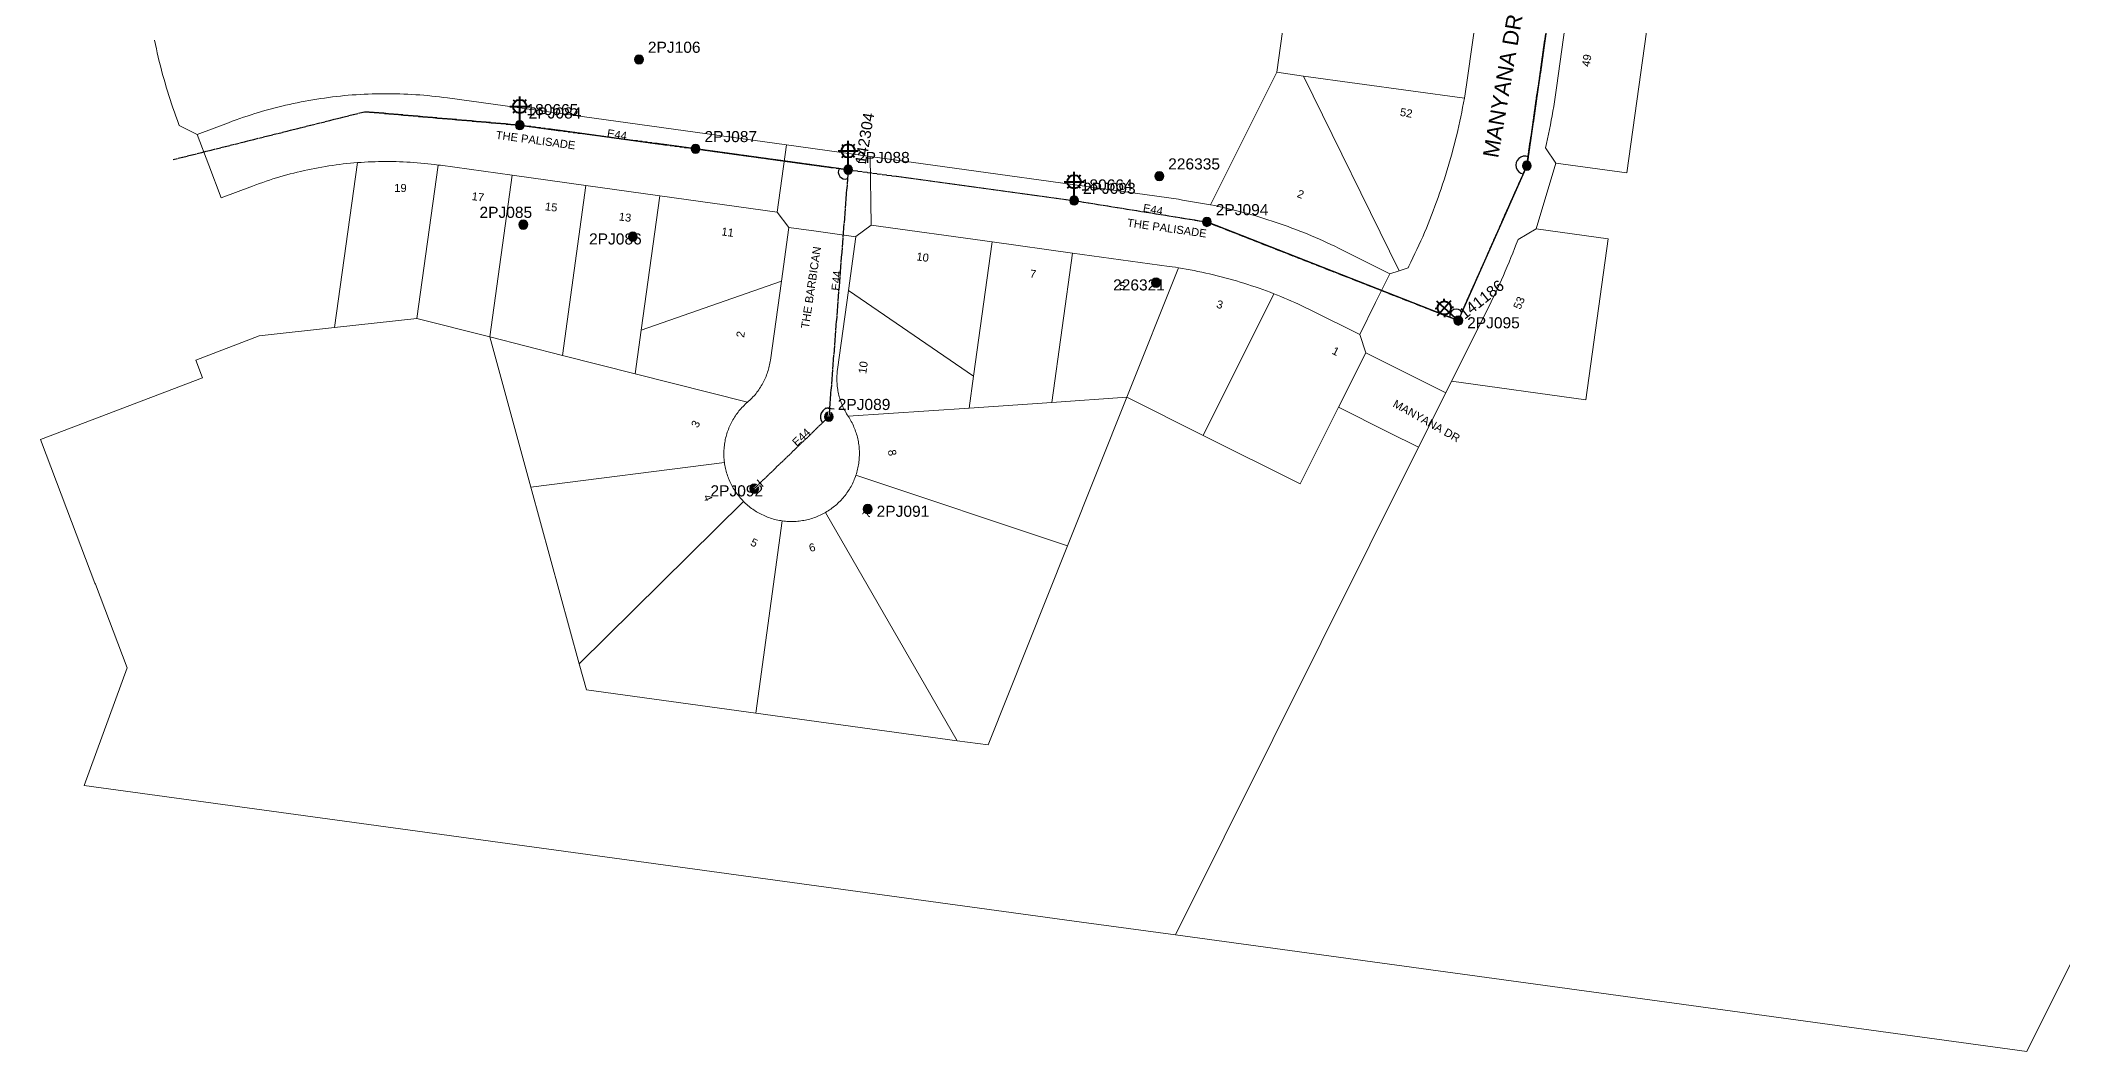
# Model space of a CAD drawing. Header units: metres. Extents: x 273078 to 274216, y 6095183 to 6095936.
# Drawn here: x 273461.9 to 273916.7, y 6095183 to 6095410.3 of the extents above; entities that cross this region are included whole.
import ezdxf
from ezdxf.enums import TextEntityAlignment as Align

# ---------------------------------------------------------------- set-up
doc = ezdxf.new("R2010")
doc.units = ezdxf.units.M
doc.linetypes.add('Cable Exist OH', pattern=[1, 1, 0])
doc.layers.get('0').update_dxf_attribs({"color": 6})
doc.layers.add('Cadastre Land Parcels_SP_EXT', color=9, linetype='Continuous', lineweight=5)
doc.layers.add('Cadastre Roads_SP_EXT', color=9, linetype='Continuous', lineweight=5)
for name, color, linetype in [('Equip_SP_SL_EXT', 7, 'Continuous'), ('Mains_LV_EXT', 7, 'Continuous'), ('Mains_SL_EXT', 7, 'Continuous'), ('Notes', 7, 'Continuous'), ('OH_Details_SP_MISC', 7, 'Continuous'), ('SupportsOH_SP_TR_HV_LV_SL_EXT', 7, 'Continuous')]:
    doc.layers.add(name, color=color, linetype=linetype)
doc.styles.add('iecARIAL', font='arial.ttf', dxfattribs={"height": 2})
doc.styles.add('POLE_LABEL', font='arial.ttf')
doc.styles.get("Standard").update_dxf_attribs({"font": 'arial.ttf'})

# ---------------------------------------------------------------- blocks, each defined once
blk = doc.blocks.new('SL_LANTERN_EXT')
at = {"lineweight": 40}
for p, q in [((-1.46, 5.68), (-1.06, 5.28)), ((0, 1.97), (0, 6.47)), ((1.46, 5.68), (1.06, 5.28)), ((-2.25, 4.22), (2.25, 4.22)), ((-1.46, 2.76), (-1.06, 3.16)), ((0, 0), (0, 2.72)), ((1.46, 2.76), (1.06, 3.16))]:
    blk.add_line(p, q, dxfattribs=at)
blk.add_circle((0, 4.22), 1.5, dxfattribs=at)
at = {"style": 'iecARIAL', "flags": 8}
blk.add_attdef('ASSET_NUM', (1.5, 1.5), '', height=2.5, dxfattribs=at)
for tag, p, height, flags in [('OPERATING_VOLTAGE', (0.98, -1.65), 0.2, 9), ('ORIENTATION', (0.98, -1.85), 0.2, 9), ('OWNED_BY', (0.98, -2.05), 0.2, 9), ('STATE', (0.98, -2.25), 0.2, 9), ('CONSTRUCTED_VOLTAGE', (0.98, -0.65), 0.2, 9), ('CONTROL_TYPE', (0.98, -0.85), 0.2, 9), ('LANTERN_PURPOSE', (0.98, -1.05), 0.2, 9), ('LANTERN_TYPE', (0.98, -1.25), 0.2, 9), ('NO_PHASES', (0.98, -1.45), 0.2, 9), ('USAGE', (0.98, -2.45), 0.2, 9), ('CEXIST', (0.98, -2.65), 0.2, 9), ('CNEW', (0.98, -2.85), 0.2, 9), ('CNUMBER', (0.98, -3.05), 0.2, 9), ('CREMOVE', (0.98, -3.25), 0.2, 9), ('CREPLACE', (0.98, -3.45), 0.2, 9), ('LKINGHEIGHT', (0.98, -3.65), 0.2, 9), ('LBRACKET', (0.98, -3.85), 0.2, 9), ('LBRACKETVOCAB', (0.98, -4.05), 0.2, 9), ('LCATEGORY', (0.98, -4.25), 0.2, 9), ('LCHARGE1', (0.98, -4.45), 0.2, 9), ('LCHARGE1PERCENT', (0.98, -4.65), 0.2, 9), ('LNUMBER', (2.18, -3.25), 2.5, 8), ('STREETNAME', (0.98, -9.25), 0.2, 9), ('LCHARGE2', (0.98, -4.85), 0.2, 9), ('LCHARGE2PERCENT', (0.98, -5.05), 0.2, 9), ('LCHARGE3', (0.98, -5.25), 0.2, 9), ('LCHARGE3PERCENT', (0.98, -5.45), 0.2, 9), ('LEXIST', (0.98, -5.65), 0.2, 9), ('LLAMP', (0.98, -5.85), 0.2, 9), ('LLAMPVOCAB', (0.98, -6.05), 0.2, 9), ('LMAST', (0.98, -6.25), 0.2, 9), ('LMASTVOCAB', (0.98, -6.45), 0.2, 9), ('LNEW', (0.98, -6.65), 0.2, 9), ('LANTNUMBER', (0.98, -6.85), 0.2, 9), ('LOUTREACH', (0.98, -7.25), 0.2, 9), ('LOUTREACHVOCAB', (0.98, -7.45), 0.2, 9), ('LRATECODE', (0.98, -7.65), 0.2, 9), ('LREMOVE', (0.98, -7.85), 0.2, 9), ('LREPLACE', (0.98, -8.05), 0.2, 9), ('LTYPE', (0.98, -8.25), 0.2, 9), ('LTYPEVOCAB', (0.98, -8.45), 0.2, 9), ('LEGEND', (0.98, -8.65), 0.2, 9), ('LOCATION', (0.98, -8.85), 0.2, 9), ('NOTES', (0.98, -9.05), 0.2, 9), ('SUBURB', (0.98, -9.45), 0.2, 1)]:
    blk.add_attdef(tag, p, '', height=height, dxfattribs=dict(flags=flags))
blk = doc.blocks.new('POLE_EXT')
blk.add_hatch(color=256).paths.add_polyline_path([(-1, 0, 1), (1, 0, 1)])
blk.add_lwpolyline([(-1, 0, 1), (1, 0, 1)], format="xyb", close=True)
for tag, height, flags, p in [('pNumber', 2.5, 8, (-17.84, 2.07)), ('OWNED_BY', 0.2, 9, (1.35, -0.4)), ('SPECIAL_USE', 0.2, 9, (1.35, -0.8)), ('STATE', 0.2, 9, (1.35, -1)), ('cLV', 0.2, 9, (1.35, -1.4)), ('hDepth', 0.2, 9, (1.35, -1.6)), ('hDia', 0.2, 9, (1.35, -1.8)), ('cHV', 0.2, 9, (1.35, -2)), ('cLinedev', 0.2, 9, (1.35, -3.4)), ('pExisting', 0.2, 9, (1.35, -3.8)), ('pFooting', 0.2, 9, (1.35, -4.4)), ('pNew', 0.2, 9, (1.35, -4.6)), ('PARENT', 0.2, 9, (1.35, -0.6)), ('USAGE', 0.2, 9, (1.35, -1.2)), ('LBRACKET', 0.2, 9, (1.35, -2.2)), ('LExisting', 0.2, 9, (1.35, -2.4)), ('LANTNUMBER', 0.2, 9, (1.35, -2.6)), ('LOther', 0.2, 9, (1.35, -2.8)), ('LRemove', 0.2, 9, (1.35, -3)), ('LEGEND', 0.2, 9, (1.35, -3.2)), ('LOCATION', 0.2, 9, (1.35, -3.6)), ('PFNUMBER', 0.2, 9, (1.35, -4)), ('NEWPFNUMBER', 0.2, 9, (1.35, -4.2)), ('pRelocate', 0.2, 9, (1.35, -5)), ('pRemove', 0.2, 9, (1.35, -5.2)), ('pReplace', 0.2, 9, (1.35, -5.4)), ('pStay', 0.2, 9, (1.35, -5.6)), ('pType', 0.2, 9, (1.35, -5.8)), ('cspan', 0.2, 9, (1.35, -6)), ('STREETNAME', 0.2, 9, (1.35, -6.2)), ('SUBURB', 0.2, 9, (1.35, -6.4)), ('OPERATED_BY', 0.2, 9, (1.36, -7.01)), ('NOTES', 0.2, 9, (1.35, -6.6)), ('MAINTAINED_BY', 0.2, 9, (1.36, -6.81))]:
    blk.add_attdef(tag, text='', height=height, dxfattribs=dict(flags=flags)).set_placement(p, align=Align.MIDDLE_LEFT)
at = {"style": 'POLE_LABEL'}
for tag, height, flags, p in [('STRUCTURE_PLANT_NUMBER', 0.2, 9, (1.35, 0.03)), ('ASSET_NUM', 2.5, 8, (2, 2)), ('STREET_CODE', 0.2, 9, (1.35, -0.2))]:
    blk.add_attdef(tag, text='', height=height, dxfattribs=dict(at, flags=flags)).set_placement(p, align=Align.MIDDLE_LEFT)
at = {"flags": 1}
blk.add_attdef('Z', (1.35, -7.33), '', height=0.2, dxfattribs=at)
blk = doc.blocks.new('End Shackle_EXT')
blk.add_wipeout([(0, 0.25), (1.81, 0.25), (1.82, -0.25), (0, -0.25)])
blk.add_line((1.81, -1), (1.81, 1))
at = {"flags": 1}
blk.add_attdef('Z', (0, 0), '', height=0.2, dxfattribs=at)
at = {"flags": 9}
for tag, p in [('CONNECTOR_TYPE', (0, 0)), ('CONSTRUCTED_VOLTAGE', (0, -0.2)), ('OPERATING_VOLTAGE', (0, -0.6)), ('ORIENTATION', (0, -0.8)), ('OWNED_BY', (0, -1)), ('STATE', (0, -1.2)), ('NO_PHASES', (0, -0.4)), ('USAGE', (0, -1.4)), ('NOTES', (0, -1.6))]:
    blk.add_attdef(tag, text='', height=0.2, dxfattribs=at).set_placement(p, align=Align.MIDDLE_LEFT)

msp = doc.modelspace()

# ---------------------------------------------------------------- linework, layer by layer
at = {"layer": 'Cadastre Land Parcels_SP_EXT', "linetype": 'Continuous'}
for points in [[(273933.3, 6095456.37), (273900.29, 6095460.82), (273877.61, 6095456.03), (273846.03, 6095460.33), (273844.74, 6095453.29), (273841.69, 6095453.66), (273830.6, 6095455.19), (273826.4, 6095424.99), (273824.9, 6095425.2), (273818.71, 6095380.5), (273802.72, 6095382.71), (273798.28, 6095367.94), (273814.48, 6095365.7), (273809.46, 6095329.47), (273779.29, 6095333.71), (273777.99, 6095331.1), (273771.87, 6095318.83), (273717.17, 6095209.2), (273908.69, 6095182.99), (273922.1, 6095209.89)], [(273487.54, 6095410.36), (273487.74, 6095409.39), (273487.95, 6095408.42), (273488.16, 6095407.46), (273488.39, 6095406.49), (273488.62, 6095405.53), (273488.86, 6095404.57), (273489.11, 6095403.62), (273489.36, 6095402.66), (273489.63, 6095401.71), (273489.9, 6095400.76), (273490.18, 6095399.81), (273490.46, 6095398.86), (273490.76, 6095397.92), (273491.06, 6095396.98), (273491.37, 6095396.04), (273491.68, 6095395.1), (273492.01, 6095394.17), (273492.34, 6095393.24), (273492.68, 6095392.31), (273493.03, 6095391.38), (273493.12, 6095391.13), (273497.15, 6095389.12), (273504.19, 6095391.79), (273505.03, 6095392.11), (273505.87, 6095392.41), (273506.71, 6095392.71), (273507.56, 6095393.01), (273508.4, 6095393.29), (273509.25, 6095393.56), (273510.11, 6095393.83), (273510.96, 6095394.09), (273511.82, 6095394.35), (273512.68, 6095394.59), (273513.54, 6095394.83), (273514.41, 6095395.06), (273515.27, 6095395.28), (273516.14, 6095395.5), (273517.01, 6095395.7), (273517.88, 6095395.9), (273518.76, 6095396.1), (273519.63, 6095396.28), (273520.51, 6095396.45), (273521.39, 6095396.62), (273522.27, 6095396.78), (273523.15, 6095396.93), (273524.03, 6095397.08), (273524.92, 6095397.21), (273525.8, 6095397.34), (273526.69, 6095397.46), (273527.58, 6095397.58), (273528.46, 6095397.68), (273529.35, 6095397.78), (273530.24, 6095397.87), (273531.13, 6095397.95), (273532.03, 6095398.02), (273532.92, 6095398.08), (273533.81, 6095398.14), (273534.7, 6095398.19), (273535.6, 6095398.23), (273536.49, 6095398.26), (273537.39, 6095398.29), (273538.28, 6095398.3), (273539.17, 6095398.31), (273540.07, 6095398.31), (273540.96, 6095398.31), (273541.86, 6095398.29), (273542.75, 6095398.27), (273543.64, 6095398.24), (273544.54, 6095398.2), (273545.43, 6095398.15), (273546.32, 6095398.09), (273547.22, 6095398.03), (273548.11, 6095397.96), (273549, 6095397.88), (273549.89, 6095397.79), (273550.78, 6095397.7), (273551.67, 6095397.6), (273552.55, 6095397.48), (273553.44, 6095397.37), (273629.71, 6095386.79), (273648.53, 6095384.19), (273717.87, 6095374.58), (273718.77, 6095374.4), (273719.67, 6095374.23), (273720.57, 6095374.06), (273721.47, 6095373.91), (273722.37, 6095373.76), (273723.28, 6095373.61), (273724.19, 6095373.48), (273725.09, 6095373.35), (273739.95, 6095403.12), (273742.05, 6095418.21)]]:
    msp.add_lwpolyline(points, dxfattribs=at)
for points in [[(273782.32, 6095398.29), (273782.49, 6095399.31), (273782.65, 6095400.34), (273782.81, 6095401.36), (273782.95, 6095402.39), (273786.43, 6095427.46), (273762.05, 6095430.83), (273756.23, 6095431.64), (273744.14, 6095433.32), (273742.05, 6095418.21), (273739.95, 6095403.12), (273746, 6095402.28), (273782.15, 6095397.27), (273782.32, 6095398.29)], [(273824.9, 6095425.2), (273806.78, 6095427.72), (273802.89, 6095399.63), (273802.74, 6095398.59), (273802.58, 6095397.54), (273802.42, 6095396.5), (273802.25, 6095395.45), (273802.07, 6095394.41), (273801.89, 6095393.37), (273801.7, 6095392.33), (273801.5, 6095391.29), (273801.3, 6095390.25), (273801.09, 6095389.21), (273800.87, 6095388.18), (273800.64, 6095387.15), (273800.41, 6095386.11), (273802.72, 6095382.71), (273818.71, 6095380.5), (273824.9, 6095425.2)], [(273767.47, 6095358.5), (273746, 6095402.28), (273739.95, 6095403.12), (273725.09, 6095373.35), (273726.03, 6095373.16), (273726.96, 6095372.96), (273727.89, 6095372.75), (273728.81, 6095372.53), (273729.74, 6095372.31), (273730.66, 6095372.08), (273731.59, 6095371.85), (273732.51, 6095371.6), (273733.42, 6095371.35), (273734.34, 6095371.09), (273735.25, 6095370.83), (273736.17, 6095370.55), (273737.08, 6095370.27), (273737.98, 6095369.98), (273738.89, 6095369.69), (273739.79, 6095369.39), (273740.69, 6095369.08), (273741.59, 6095368.76), (273742.49, 6095368.44), (273743.38, 6095368.1), (273744.27, 6095367.77), (273745.16, 6095367.42), (273746.04, 6095367.07), (273746.92, 6095366.71), (273747.8, 6095366.34), (273748.68, 6095365.97), (273749.55, 6095365.59), (273750.42, 6095365.2), (273751.29, 6095364.81), (273752.15, 6095364.41), (273753.01, 6095364), (273753.87, 6095363.58), (273754.72, 6095363.16), (273765.42, 6095357.82), (273767.47, 6095358.5)], [(273769.51, 6095359.19), (273769.68, 6095359.51), (273770.14, 6095360.45), (273770.6, 6095361.4), (273771.05, 6095362.35), (273771.5, 6095363.3), (273771.93, 6095364.25), (273772.36, 6095365.21), (273772.78, 6095366.17), (273773.2, 6095367.14), (273773.61, 6095368.11), (273774.01, 6095369.08), (273774.4, 6095370.05), (273774.78, 6095371.03), (273775.16, 6095372.01), (273775.53, 6095372.99), (273775.89, 6095373.97), (273776.25, 6095374.96), (273776.6, 6095375.95), (273776.94, 6095376.95), (273777.27, 6095377.94), (273777.6, 6095378.94), (273777.92, 6095379.94), (273778.23, 6095380.94), (273778.53, 6095381.95), (273778.82, 6095382.96), (273779.11, 6095383.97), (273779.39, 6095384.98), (273779.66, 6095385.99), (273779.93, 6095387.01), (273780.18, 6095388.03), (273780.43, 6095389.05), (273780.67, 6095390.07), (273780.91, 6095391.09), (273781.13, 6095392.12), (273781.35, 6095393.14), (273781.56, 6095394.17), (273781.76, 6095395.2), (273781.96, 6095396.24), (273782.15, 6095397.27), (273746, 6095402.28), (273767.47, 6095358.5), (273769.51, 6095359.19)], [(273546.57, 6095347.78), (273551.35, 6095382.27), (273550.57, 6095382.37), (273549.78, 6095382.47), (273548.99, 6095382.56), (273548.21, 6095382.65), (273547.42, 6095382.72), (273546.63, 6095382.79), (273545.84, 6095382.85), (273545.05, 6095382.9), (273544.26, 6095382.95), (273543.47, 6095382.99), (273542.68, 6095383.02), (273541.89, 6095383.04), (273541.1, 6095383.06), (273540.31, 6095383.07), (273539.52, 6095383.07), (273538.73, 6095383.07), (273537.94, 6095383.05), (273537.15, 6095383.03), (273536.36, 6095383.01), (273535.57, 6095382.97), (273534.78, 6095382.93), (273533.99, 6095382.88), (273533.2, 6095382.82), (273528.06, 6095345.74), (273546.57, 6095347.78)], [(273567.96, 6095379.97), (273551.87, 6095382.21), (273551.35, 6095382.27), (273546.57, 6095347.78), (273562.93, 6095343.64), (273567.96, 6095379.97)], [(273584.57, 6095377.66), (273567.96, 6095379.97), (273562.93, 6095343.64), (273579.28, 6095339.49), (273584.57, 6095377.66)], [(273597, 6095345.16), (273601.18, 6095375.36), (273584.57, 6095377.66), (273579.28, 6095339.49), (273595.64, 6095335.35), (273597, 6095345.16)], [(273628.53, 6095356.18), (273630.21, 6095368.26), (273627.61, 6095371.7), (273601.18, 6095375.36), (273597, 6095345.16), (273628.53, 6095356.18)], [(273675.93, 6095365), (273648.75, 6095368.77), (273645.31, 6095366.24), (273645.31, 6095366.17), (273643.63, 6095354.09), (273671.74, 6095334.8), (273675.93, 6095365)], [(273814.48, 6095365.7), (273798.28, 6095367.94), (273794.22, 6095365.51), (273793.83, 6095364.49), (273793.44, 6095363.48), (273793.04, 6095362.47), (273792.63, 6095361.46), (273792.22, 6095360.45), (273791.8, 6095359.45), (273791.37, 6095358.45), (273790.94, 6095357.45), (273790.49, 6095356.46), (273790.05, 6095355.47), (273789.59, 6095354.48), (273789.13, 6095353.5), (273788.66, 6095352.52), (273788.19, 6095351.54), (273787.7, 6095350.57), (273779.29, 6095333.71), (273809.46, 6095329.47), (273814.48, 6095365.7)], [(273689.39, 6095328.91), (273694.05, 6095362.49), (273675.93, 6095365), (273671.74, 6095334.8), (273670.75, 6095327.65), (273689.39, 6095328.91)], [(273706.24, 6095330.06), (273717.85, 6095359.17), (273717.16, 6095359.28), (273716.47, 6095359.38), (273715.78, 6095359.48), (273694.05, 6095362.49), (273689.39, 6095328.91), (273706.24, 6095330.06)], [(273739.32, 6095353.33), (273738.49, 6095353.66), (273737.65, 6095353.97), (273736.82, 6095354.28), (273735.98, 6095354.58), (273735.13, 6095354.87), (273734.29, 6095355.15), (273733.44, 6095355.43), (273732.59, 6095355.7), (273731.74, 6095355.96), (273730.89, 6095356.22), (273730.03, 6095356.47), (273729.17, 6095356.71), (273728.31, 6095356.94), (273727.45, 6095357.17), (273726.58, 6095357.39), (273725.72, 6095357.6), (273724.85, 6095357.81), (273723.98, 6095358), (273723.11, 6095358.19), (273722.24, 6095358.37), (273721.36, 6095358.55), (273720.49, 6095358.71), (273719.61, 6095358.87), (273718.73, 6095359.03), (273717.85, 6095359.17), (273706.24, 6095330.06), (273723.43, 6095321.48), (273739.32, 6095353.33)], [(273621.17, 6095329.17), (273621.42, 6095329.4), (273621.67, 6095329.64), (273621.91, 6095329.89), (273622.15, 6095330.14), (273622.38, 6095330.39), (273622.61, 6095330.65), (273622.83, 6095330.92), (273623.04, 6095331.19), (273623.25, 6095331.46), (273623.45, 6095331.74), (273623.64, 6095332.02), (273623.83, 6095332.31), (273624.01, 6095332.61), (273624.19, 6095332.9), (273624.36, 6095333.2), (273624.52, 6095333.51), (273624.67, 6095333.81), (273624.82, 6095334.13), (273624.96, 6095334.44), (273625.09, 6095334.76), (273625.22, 6095335.08), (273625.34, 6095335.4), (273625.45, 6095335.73), (273625.55, 6095336.06), (273625.65, 6095336.39), (273625.74, 6095336.72), (273625.82, 6095337.05), (273625.89, 6095337.39), (273625.96, 6095337.73), (273626.02, 6095338.07), (273626.07, 6095338.41), (273628.53, 6095356.18), (273597, 6095345.16), (273595.64, 6095335.35), (273620.91, 6095328.94), (273621.17, 6095329.17)], [(273670.75, 6095327.65), (273671.74, 6095334.8), (273643.63, 6095354.09), (273641.17, 6095336.32), (273641.12, 6095335.97), (273641.09, 6095335.63), (273641.06, 6095335.29), (273641.04, 6095334.94), (273641.03, 6095334.6), (273641.02, 6095334.26), (273641.03, 6095333.91), (273641.04, 6095333.57), (273641.05, 6095333.22), (273641.08, 6095332.88), (273641.12, 6095332.54), (273641.16, 6095332.19), (273641.21, 6095331.85), (273641.26, 6095331.51), (273641.33, 6095331.18), (273641.4, 6095330.84), (273641.48, 6095330.51), (273641.57, 6095330.17), (273641.66, 6095329.84), (273641.77, 6095329.51), (273641.88, 6095329.19), (273641.99, 6095328.86), (273642.12, 6095328.54), (273642.25, 6095328.22), (273642.39, 6095327.91), (273642.54, 6095327.6), (273642.69, 6095327.29), (273642.85, 6095326.98), (273643.02, 6095326.68), (273643.19, 6095326.38), (273643.37, 6095326.09), (273643.56, 6095325.8), (273670.75, 6095327.65)], [(273753.86, 6095327.82), (273759.99, 6095340.09), (273758.62, 6095344.18), (273747.91, 6095349.53), (273747.15, 6095349.9), (273746.38, 6095350.28), (273745.6, 6095350.64), (273744.83, 6095351), (273744.05, 6095351.35), (273743.27, 6095351.7), (273742.48, 6095352.04), (273741.7, 6095352.37), (273740.91, 6095352.7), (273740.11, 6095353.02), (273739.32, 6095353.33), (273723.43, 6095321.48), (273745.26, 6095310.59), (273753.86, 6095327.82)], [(273668.08, 6095252.86), (273622.77, 6095259.06), (273584.7, 6095264.27), (273583.09, 6095270.15), (273572.2, 6095309.83), (273562.93, 6095343.64), (273546.57, 6095347.78), (273528.06, 6095345.74), (273511.08, 6095343.86), (273496.83, 6095338.44), (273498.36, 6095334.41), (273461.88, 6095320.55), (273467.83, 6095304.89), (273474.14, 6095288.3), (273474.23, 6095288.06), (273481.38, 6095269.25), (273471.74, 6095242.79), (273682.42, 6095213.96), (273696.03, 6095212.09), (273717.17, 6095209.2), (273771.87, 6095318.83), (273765.03, 6095322.25), (273753.86, 6095327.82), (273745.26, 6095310.59), (273723.43, 6095321.48), (273706.24, 6095330.06), (273692.92, 6095296.64), (273675.08, 6095251.9), (273668.08, 6095252.86)], [(273615.73, 6095315.43), (273615.69, 6095315.77), (273615.65, 6095316.12), (273615.63, 6095316.46), (273615.61, 6095316.8), (273615.6, 6095317.14), (273615.6, 6095317.48), (273615.61, 6095317.83), (273615.62, 6095318.17), (273615.64, 6095318.51), (273615.67, 6095318.85), (273615.71, 6095319.19), (273615.75, 6095319.53), (273615.8, 6095319.87), (273615.86, 6095320.21), (273615.93, 6095320.55), (273616, 6095320.88), (273616.09, 6095321.21), (273616.18, 6095321.54), (273616.27, 6095321.87), (273616.38, 6095322.2), (273616.49, 6095322.52), (273616.61, 6095322.84), (273616.73, 6095323.16), (273616.87, 6095323.48), (273617.01, 6095323.79), (273617.16, 6095324.1), (273617.31, 6095324.41), (273617.47, 6095324.71), (273617.64, 6095325.01), (273617.81, 6095325.3), (273618, 6095325.59), (273618.18, 6095325.88), (273618.38, 6095326.16), (273618.58, 6095326.44), (273618.79, 6095326.71), (273619, 6095326.98), (273619.22, 6095327.24), (273619.44, 6095327.5), (273619.67, 6095327.76), (273619.91, 6095328), (273620.15, 6095328.25), (273620.4, 6095328.48), (273620.65, 6095328.72), (273620.91, 6095328.94), (273595.64, 6095335.35), (273579.28, 6095339.49), (273562.93, 6095343.64), (273572.2, 6095309.83), (273615.73, 6095315.43)], [(273706.24, 6095330.06), (273689.39, 6095328.91), (273670.75, 6095327.65), (273643.56, 6095325.8), (273643.75, 6095325.51), (273643.93, 6095325.22), (273644.1, 6095324.92), (273644.27, 6095324.61), (273644.43, 6095324.31), (273644.58, 6095324), (273644.73, 6095323.68), (273644.87, 6095323.37), (273645, 6095323.05), (273645.12, 6095322.73), (273645.24, 6095322.4), (273645.35, 6095322.07), (273645.46, 6095321.74), (273645.55, 6095321.41), (273645.64, 6095321.08), (273645.72, 6095320.74), (273645.79, 6095320.4), (273645.86, 6095320.06), (273645.91, 6095319.72), (273645.96, 6095319.38), (273646, 6095319.04), (273646.04, 6095318.69), (273646.06, 6095318.35), (273646.08, 6095318), (273646.09, 6095317.65), (273646.09, 6095317.31), (273646.09, 6095316.96), (273646.07, 6095316.62), (273646.05, 6095316.27), (273646.02, 6095315.93), (273645.99, 6095315.58), (273645.94, 6095315.24), (273645.89, 6095314.9), (273645.83, 6095314.56), (273645.76, 6095314.22), (273645.68, 6095313.88), (273645.6, 6095313.55), (273645.51, 6095313.21), (273645.41, 6095312.88), (273645.31, 6095312.55), (273692.92, 6095296.64), (273706.24, 6095330.06)], [(273620.01, 6095306.66), (273619.77, 6095306.91), (273619.54, 6095307.16), (273619.31, 6095307.42), (273619.09, 6095307.68), (273618.87, 6095307.95), (273618.66, 6095308.22), (273618.46, 6095308.49), (273618.26, 6095308.77), (273618.07, 6095309.06), (273617.89, 6095309.35), (273617.71, 6095309.64), (273617.54, 6095309.94), (273617.38, 6095310.24), (273617.22, 6095310.54), (273617.07, 6095310.85), (273616.93, 6095311.16), (273616.79, 6095311.48), (273616.66, 6095311.79), (273616.54, 6095312.11), (273616.43, 6095312.44), (273616.32, 6095312.76), (273616.22, 6095313.09), (273616.13, 6095313.42), (273616.04, 6095313.75), (273615.96, 6095314.08), (273615.89, 6095314.42), (273615.83, 6095314.76), (273615.77, 6095315.09), (273615.73, 6095315.43), (273572.2, 6095309.83), (273583.09, 6095270.15), (273620.01, 6095306.66)], [(273692.92, 6095296.64), (273645.31, 6095312.55), (273645.19, 6095312.23), (273645.07, 6095311.9), (273644.94, 6095311.58), (273644.81, 6095311.26), (273644.67, 6095310.95), (273644.52, 6095310.64), (273644.36, 6095310.33), (273644.2, 6095310.02), (273644.03, 6095309.72), (273643.85, 6095309.43), (273643.67, 6095309.13), (273643.48, 6095308.85), (273643.28, 6095308.56), (273643.08, 6095308.28), (273642.87, 6095308.01), (273642.66, 6095307.74), (273642.43, 6095307.47), (273642.21, 6095307.21), (273641.97, 6095306.96), (273641.73, 6095306.71), (273641.49, 6095306.46), (273641.24, 6095306.23), (273640.98, 6095305.99), (273640.72, 6095305.77), (273640.46, 6095305.55), (273640.19, 6095305.33), (273639.91, 6095305.12), (273639.63, 6095304.92), (273639.35, 6095304.73), (273639.06, 6095304.54), (273638.76, 6095304.35), (273638.47, 6095304.18), (273668.08, 6095252.86), (273675.08, 6095251.9), (273692.92, 6095296.64)], [(273628.75, 6095302.28), (273628.41, 6095302.33), (273628.08, 6095302.39), (273627.74, 6095302.46), (273627.4, 6095302.53), (273627.07, 6095302.61), (273626.74, 6095302.7), (273626.41, 6095302.8), (273626.08, 6095302.9), (273625.75, 6095303.01), (273625.43, 6095303.13), (273625.11, 6095303.26), (273624.8, 6095303.39), (273624.48, 6095303.53), (273624.17, 6095303.68), (273623.87, 6095303.83), (273623.56, 6095303.99), (273623.26, 6095304.16), (273622.97, 6095304.33), (273622.67, 6095304.51), (273622.39, 6095304.7), (273622.1, 6095304.89), (273621.82, 6095305.09), (273621.55, 6095305.3), (273621.28, 6095305.51), (273621.02, 6095305.73), (273620.75, 6095305.96), (273620.5, 6095306.19), (273620.25, 6095306.42), (273620.01, 6095306.66), (273583.09, 6095270.15), (273584.7, 6095264.27), (273622.77, 6095259.06), (273628.75, 6095302.28)], [(273638.47, 6095304.18), (273638.16, 6095304.01), (273637.86, 6095303.84), (273637.55, 6095303.69), (273637.23, 6095303.54), (273636.92, 6095303.4), (273636.59, 6095303.26), (273636.27, 6095303.13), (273635.95, 6095303.02), (273635.62, 6095302.9), (273635.28, 6095302.8), (273634.95, 6095302.7), (273634.62, 6095302.61), (273634.28, 6095302.53), (273633.94, 6095302.45), (273633.6, 6095302.39), (273633.25, 6095302.33), (273632.91, 6095302.28), (273632.57, 6095302.23), (273632.22, 6095302.2), (273631.87, 6095302.17), (273631.53, 6095302.15), (273631.18, 6095302.14), (273630.83, 6095302.14), (273630.48, 6095302.14), (273630.14, 6095302.15), (273629.79, 6095302.17), (273629.44, 6095302.2), (273629.1, 6095302.24), (273628.75, 6095302.28), (273622.77, 6095259.06), (273668.08, 6095252.86), (273638.47, 6095304.18)]]:
    msp.add_lwpolyline(points, close=True, dxfattribs=at)
at = {"layer": 'Cadastre Roads_SP_EXT', "linetype": 'Continuous'}
for points in [[(273629.71, 6095386.79), (273553.44, 6095397.37), (273552.55, 6095397.48), (273551.67, 6095397.6), (273550.78, 6095397.7), (273549.89, 6095397.79), (273549, 6095397.88), (273548.11, 6095397.96), (273547.22, 6095398.03), (273546.32, 6095398.09), (273545.43, 6095398.15), (273544.54, 6095398.2), (273543.64, 6095398.24), (273542.75, 6095398.27), (273541.86, 6095398.29), (273540.96, 6095398.31), (273540.07, 6095398.31), (273539.17, 6095398.31), (273538.28, 6095398.3), (273537.39, 6095398.29), (273536.49, 6095398.26), (273535.6, 6095398.23), (273534.7, 6095398.19), (273533.81, 6095398.14), (273532.92, 6095398.08), (273532.03, 6095398.02), (273531.13, 6095397.95), (273530.24, 6095397.87), (273529.35, 6095397.78), (273528.46, 6095397.68), (273527.58, 6095397.58), (273526.69, 6095397.46), (273525.8, 6095397.34), (273524.92, 6095397.21), (273524.03, 6095397.08), (273523.15, 6095396.93), (273522.27, 6095396.78), (273521.39, 6095396.62), (273520.51, 6095396.45), (273519.63, 6095396.28), (273518.76, 6095396.1), (273517.88, 6095395.9), (273517.01, 6095395.7), (273516.14, 6095395.5), (273515.27, 6095395.28), (273514.41, 6095395.06), (273513.54, 6095394.83), (273512.68, 6095394.59), (273511.82, 6095394.35), (273510.96, 6095394.09), (273510.11, 6095393.83), (273509.25, 6095393.56), (273508.4, 6095393.29), (273507.56, 6095393.01), (273506.71, 6095392.71), (273505.87, 6095392.41), (273505.03, 6095392.11), (273504.19, 6095391.79), (273497.15, 6095389.12), (273499.77, 6095382.22), (273502.56, 6095374.87), (273509.6, 6095377.54), (273510.36, 6095377.83), (273511.12, 6095378.1), (273511.88, 6095378.37), (273512.65, 6095378.64), (273513.42, 6095378.89), (273514.19, 6095379.14), (273514.96, 6095379.38), (273515.73, 6095379.61), (273516.51, 6095379.83), (273517.29, 6095380.05), (273518.07, 6095380.26), (273518.85, 6095380.46), (273519.64, 6095380.66), (273520.42, 6095380.85), (273521.21, 6095381.03), (273522, 6095381.2), (273522.79, 6095381.37), (273523.59, 6095381.52), (273524.38, 6095381.67), (273525.18, 6095381.82), (273525.97, 6095381.95), (273526.77, 6095382.08), (273527.57, 6095382.2), (273528.37, 6095382.31), (273529.18, 6095382.42), (273529.98, 6095382.51), (273530.78, 6095382.6), (273531.59, 6095382.68), (273532.39, 6095382.76), (273533.2, 6095382.82), (273533.99, 6095382.88), (273534.78, 6095382.93), (273535.57, 6095382.97), (273536.36, 6095383.01), (273537.15, 6095383.03), (273537.94, 6095383.05), (273538.73, 6095383.07), (273539.52, 6095383.07), (273540.31, 6095383.07), (273541.1, 6095383.06), (273541.89, 6095383.04), (273542.68, 6095383.02), (273543.47, 6095382.99), (273544.26, 6095382.95), (273545.05, 6095382.9), (273545.84, 6095382.85), (273546.63, 6095382.79), (273547.42, 6095382.72), (273548.21, 6095382.65), (273548.99, 6095382.56), (273549.78, 6095382.47), (273550.57, 6095382.37), (273551.35, 6095382.27), (273551.87, 6095382.21), (273567.96, 6095379.97), (273584.57, 6095377.66), (273601.18, 6095375.36), (273627.61, 6095371.7), (273629.71, 6095386.79)], [(273762.19, 6095351.34), (273765.42, 6095357.82), (273754.72, 6095363.16), (273753.87, 6095363.58), (273753.01, 6095364), (273752.15, 6095364.41), (273751.29, 6095364.81), (273750.42, 6095365.2), (273749.55, 6095365.59), (273748.68, 6095365.97), (273747.8, 6095366.34), (273746.92, 6095366.71), (273746.04, 6095367.07), (273745.16, 6095367.42), (273744.27, 6095367.77), (273743.38, 6095368.1), (273742.49, 6095368.44), (273741.59, 6095368.76), (273740.69, 6095369.08), (273739.79, 6095369.39), (273738.89, 6095369.69), (273737.98, 6095369.98), (273737.08, 6095370.27), (273736.17, 6095370.55), (273735.25, 6095370.83), (273734.34, 6095371.09), (273733.42, 6095371.35), (273732.51, 6095371.6), (273731.59, 6095371.85), (273730.66, 6095372.08), (273729.74, 6095372.31), (273728.81, 6095372.53), (273727.89, 6095372.75), (273726.96, 6095372.96), (273726.03, 6095373.16), (273725.09, 6095373.35), (273724.19, 6095373.48), (273723.28, 6095373.61), (273722.37, 6095373.76), (273721.47, 6095373.91), (273720.57, 6095374.06), (273719.67, 6095374.23), (273718.77, 6095374.4), (273717.87, 6095374.58), (273648.53, 6095384.19), (273648.75, 6095368.77), (273675.93, 6095365), (273694.05, 6095362.49), (273715.78, 6095359.48), (273716.47, 6095359.38), (273717.16, 6095359.28), (273717.85, 6095359.17), (273718.73, 6095359.03), (273719.61, 6095358.87), (273720.49, 6095358.71), (273721.36, 6095358.55), (273722.24, 6095358.37), (273723.11, 6095358.19), (273723.98, 6095358), (273724.85, 6095357.81), (273725.72, 6095357.6), (273726.58, 6095357.39), (273727.45, 6095357.17), (273728.31, 6095356.94), (273729.17, 6095356.71), (273730.03, 6095356.47), (273730.89, 6095356.22), (273731.74, 6095355.96), (273732.59, 6095355.7), (273733.44, 6095355.43), (273734.29, 6095355.15), (273735.13, 6095354.87), (273735.98, 6095354.58), (273736.82, 6095354.28), (273737.65, 6095353.97), (273738.49, 6095353.66), (273739.32, 6095353.33), (273740.11, 6095353.02), (273740.91, 6095352.7), (273741.7, 6095352.37), (273742.48, 6095352.04), (273743.27, 6095351.7), (273744.05, 6095351.35), (273744.83, 6095351), (273745.6, 6095350.64), (273746.38, 6095350.28), (273747.15, 6095349.9), (273747.91, 6095349.53), (273758.62, 6095344.18), (273762.19, 6095351.34)], [(273631.53, 6095302.15), (273631.87, 6095302.17), (273632.22, 6095302.2), (273632.57, 6095302.23), (273632.91, 6095302.28), (273633.25, 6095302.33), (273633.6, 6095302.39), (273633.94, 6095302.45), (273634.28, 6095302.53), (273634.62, 6095302.61), (273634.95, 6095302.7), (273635.28, 6095302.8), (273635.62, 6095302.9), (273635.95, 6095303.02), (273636.27, 6095303.13), (273636.59, 6095303.26), (273636.92, 6095303.4), (273637.23, 6095303.54), (273637.55, 6095303.69), (273637.86, 6095303.84), (273638.16, 6095304.01), (273638.47, 6095304.18), (273638.76, 6095304.35), (273639.06, 6095304.54), (273639.35, 6095304.73), (273639.63, 6095304.92), (273639.91, 6095305.12), (273640.19, 6095305.33), (273640.46, 6095305.55), (273640.72, 6095305.77), (273640.98, 6095305.99), (273641.24, 6095306.23), (273641.49, 6095306.46), (273641.73, 6095306.71), (273641.97, 6095306.96), (273642.21, 6095307.21), (273642.43, 6095307.47), (273642.66, 6095307.74), (273642.87, 6095308.01), (273643.08, 6095308.28), (273643.28, 6095308.56), (273643.48, 6095308.85), (273643.67, 6095309.13), (273643.85, 6095309.43), (273644.03, 6095309.72), (273644.2, 6095310.02), (273644.36, 6095310.33), (273644.52, 6095310.64), (273644.67, 6095310.95), (273644.81, 6095311.26), (273644.94, 6095311.58), (273645.07, 6095311.9), (273645.19, 6095312.23), (273645.31, 6095312.55), (273645.41, 6095312.88), (273645.51, 6095313.21), (273645.6, 6095313.55), (273645.68, 6095313.88), (273645.76, 6095314.22), (273645.83, 6095314.56), (273645.89, 6095314.9), (273645.94, 6095315.24), (273645.99, 6095315.58), (273646.02, 6095315.93), (273646.05, 6095316.27), (273646.07, 6095316.62), (273646.09, 6095316.96), (273646.09, 6095317.31), (273646.09, 6095317.65), (273646.08, 6095318), (273646.06, 6095318.35), (273646.04, 6095318.69), (273646, 6095319.04), (273645.96, 6095319.38), (273645.91, 6095319.72), (273645.86, 6095320.06), (273645.79, 6095320.4), (273645.72, 6095320.74), (273645.64, 6095321.08), (273645.55, 6095321.41), (273645.46, 6095321.74), (273645.35, 6095322.07), (273645.24, 6095322.4), (273645.12, 6095322.73), (273645, 6095323.05), (273644.87, 6095323.37), (273644.73, 6095323.68), (273644.58, 6095324), (273644.43, 6095324.31), (273644.27, 6095324.61), (273644.1, 6095324.92), (273643.93, 6095325.22), (273643.75, 6095325.51), (273643.56, 6095325.8), (273643.37, 6095326.09), (273643.19, 6095326.38), (273643.02, 6095326.68), (273642.85, 6095326.98), (273642.69, 6095327.29), (273642.54, 6095327.6), (273642.39, 6095327.91), (273642.25, 6095328.22), (273642.12, 6095328.54), (273641.99, 6095328.86), (273641.88, 6095329.19), (273641.77, 6095329.51), (273641.66, 6095329.84), (273641.57, 6095330.17), (273641.48, 6095330.51), (273641.4, 6095330.84), (273641.33, 6095331.18), (273641.26, 6095331.51), (273641.21, 6095331.85), (273641.16, 6095332.19), (273641.12, 6095332.54), (273641.08, 6095332.88), (273641.05, 6095333.22), (273641.04, 6095333.57), (273641.03, 6095333.91), (273641.02, 6095334.26), (273641.03, 6095334.6), (273641.04, 6095334.94), (273641.06, 6095335.29), (273641.09, 6095335.63), (273641.12, 6095335.97), (273641.17, 6095336.32), (273643.63, 6095354.09), (273645.31, 6095366.17), (273636.39, 6095367.41), (273630.21, 6095368.26), (273628.53, 6095356.18), (273626.07, 6095338.41), (273626.02, 6095338.07), (273625.96, 6095337.73), (273625.89, 6095337.39), (273625.82, 6095337.05), (273625.74, 6095336.72), (273625.65, 6095336.39), (273625.55, 6095336.06), (273625.45, 6095335.73), (273625.34, 6095335.4), (273625.22, 6095335.08), (273625.09, 6095334.76), (273624.96, 6095334.44), (273624.82, 6095334.13), (273624.67, 6095333.81), (273624.52, 6095333.51), (273624.36, 6095333.2), (273624.19, 6095332.9), (273624.01, 6095332.61), (273623.83, 6095332.31), (273623.64, 6095332.02), (273623.45, 6095331.74), (273623.25, 6095331.46), (273623.04, 6095331.19), (273622.83, 6095330.92), (273622.61, 6095330.65), (273622.38, 6095330.39), (273622.15, 6095330.14), (273621.91, 6095329.89), (273621.67, 6095329.64), (273621.42, 6095329.4), (273621.17, 6095329.17), (273620.91, 6095328.94), (273620.65, 6095328.72), (273620.4, 6095328.48), (273620.15, 6095328.25), (273619.91, 6095328), (273619.67, 6095327.76), (273619.44, 6095327.5), (273619.22, 6095327.24), (273619, 6095326.98), (273618.79, 6095326.71), (273618.58, 6095326.44), (273618.38, 6095326.16), (273618.18, 6095325.88), (273618, 6095325.59), (273617.81, 6095325.3), (273617.64, 6095325.01), (273617.47, 6095324.71), (273617.31, 6095324.41), (273617.16, 6095324.1), (273617.01, 6095323.79), (273616.87, 6095323.48), (273616.73, 6095323.16), (273616.61, 6095322.84), (273616.49, 6095322.52), (273616.38, 6095322.2), (273616.27, 6095321.87), (273616.18, 6095321.54), (273616.09, 6095321.21), (273616, 6095320.88), (273615.93, 6095320.55), (273615.86, 6095320.21), (273615.8, 6095319.87), (273615.75, 6095319.53), (273615.71, 6095319.19), (273615.67, 6095318.85), (273615.64, 6095318.51), (273615.62, 6095318.17), (273615.61, 6095317.83), (273615.6, 6095317.48), (273615.6, 6095317.14), (273615.61, 6095316.8), (273615.63, 6095316.46), (273615.65, 6095316.12), (273615.69, 6095315.77), (273615.73, 6095315.43), (273615.77, 6095315.09), (273615.83, 6095314.76), (273615.89, 6095314.42), (273615.96, 6095314.08), (273616.04, 6095313.75), (273616.13, 6095313.42), (273616.22, 6095313.09), (273616.32, 6095312.76), (273616.43, 6095312.44), (273616.54, 6095312.11), (273616.66, 6095311.79), (273616.79, 6095311.48), (273616.93, 6095311.16), (273617.07, 6095310.85), (273617.22, 6095310.54), (273617.38, 6095310.24), (273617.54, 6095309.94), (273617.71, 6095309.64), (273617.89, 6095309.35), (273618.07, 6095309.06), (273618.26, 6095308.77), (273618.46, 6095308.49), (273618.66, 6095308.22), (273618.87, 6095307.95), (273619.09, 6095307.68), (273619.31, 6095307.42), (273619.54, 6095307.16), (273619.77, 6095306.91), (273620.01, 6095306.66), (273620.25, 6095306.42), (273620.5, 6095306.19), (273620.75, 6095305.96), (273621.02, 6095305.73), (273621.28, 6095305.51), (273621.55, 6095305.3), (273621.82, 6095305.09), (273622.1, 6095304.89), (273622.39, 6095304.7), (273622.67, 6095304.51), (273622.97, 6095304.33), (273623.26, 6095304.16), (273623.56, 6095303.99), (273623.87, 6095303.83), (273624.17, 6095303.68), (273624.48, 6095303.53), (273624.8, 6095303.39), (273625.11, 6095303.26), (273625.43, 6095303.13), (273625.75, 6095303.01), (273626.08, 6095302.9), (273626.41, 6095302.8), (273626.74, 6095302.7), (273627.07, 6095302.61), (273627.4, 6095302.53), (273627.74, 6095302.46), (273628.08, 6095302.39), (273628.41, 6095302.33), (273628.75, 6095302.28), (273629.1, 6095302.24), (273629.44, 6095302.2), (273629.79, 6095302.17), (273630.14, 6095302.15), (273630.48, 6095302.14), (273630.83, 6095302.14), (273631.18, 6095302.14), (273631.53, 6095302.15)], [(273777.99, 6095331.1), (273770.34, 6095334.92), (273759.99, 6095340.09), (273753.86, 6095327.82), (273765.03, 6095322.25), (273771.87, 6095318.83), (273777.99, 6095331.1)]]:
    msp.add_lwpolyline(points, close=True, dxfattribs=at)
at = {"layer": 'Mains_LV_EXT', "linetype": 'Cable Exist OH'}
for points in [[(273802.31, 6095424.35), (273796.21, 6095382.11)], [(273569.7, 6095391.23), (273534.85, 6095394.27)], [(273609.23, 6095385.92), (273569.7, 6095391.23)], [(273643.56, 6095381.22), (273609.23, 6095385.92)], [(273643.56, 6095381.22), (273694.38, 6095374.29)], [(273780.78, 6095347.31), (273796.21, 6095382.11)], [(273694.38, 6095374.29), (273724.24, 6095369.49)], [(273724.24, 6095369.48), (273780.78, 6095347.31)]]:
    msp.add_lwpolyline(points, dxfattribs=at)
at = {"layer": 'Mains_LV_EXT', "linetype": 'Continuous'}
for points in [[(273641.58, 6095381.49, 0.711936), (273643.4, 6095379.22)], [(273796.5, 6095384.12, 1.117045), (273795.4, 6095380.29)], [(273781.59, 6095349.13, 0.895803), (273778.92, 6095348.08)], [(273639.37, 6095327.7, 0.640422), (273637.81, 6095324.35)]]:
    msp.add_lwpolyline(points, format="xyb", dxfattribs=at)
at = {"layer": 'Mains_SL_EXT', "linetype": 'Cable Exist OH'}
for points in [[(273780.78, 6095347.31), (273796.21, 6095382.11), (273802.31, 6095424.35), (273807.91, 6095462.52)], [(273491.77, 6095383.52), (273534.85, 6095394.27), (273569.7, 6095391.23), (273609.23, 6095385.92), (273643.56, 6095381.22)], [(273643.56, 6095381.22), (273694.38, 6095374.29), (273724.24, 6095369.48), (273780.78, 6095347.31)]]:
    msp.add_lwpolyline(points, dxfattribs=at)
at = {"layer": 'OH_Details_SP_MISC', "color": 7, "linetype": 'Continuous', "flags": 128}
msp.add_lwpolyline([(273807.92, 6095462.55), (273802.31, 6095424.35), (273796.21, 6095382.11), (273780.78, 6095347.31), (273724.24, 6095369.49)], dxfattribs=at)

# ---------------------------------------------------------------- block references
at = {"layer": 'Equip_SP_SL_EXT'}
ref = msp.add_blockref('SL_LANTERN_EXT', (273569.7, 6095391.23), dxfattribs=at)
ref.add_attrib('ASSET_NUM', '180665', dxfattribs={"layer": '0', "height": 2.5, "style": 'iecARIAL'}).set_placement((273571.2, 6095392.73), align=Align.BOTTOM_LEFT)
ref = msp.add_blockref('SL_LANTERN_EXT', (273643.56, 6095381.22), dxfattribs=at)
ref.add_attrib('ASSET_NUM', '142304', dxfattribs={"layer": '0', "height": 2.5, "rotation": 80.4297, "style": 'iecARIAL'}).set_placement((273645.06, 6095382.72), align=Align.TOP_LEFT)
ref = msp.add_blockref('SL_LANTERN_EXT', (273694.38, 6095374.29), dxfattribs=at)
ref.add_attrib('ASSET_NUM', '180664', dxfattribs={"layer": '0', "height": 2.5, "style": 'iecARIAL'}).set_placement((273695.88, 6095375.79), align=Align.BOTTOM_LEFT)
ref = msp.add_blockref('SL_LANTERN_EXT', (273780.78, 6095347.31), dxfattribs=dict(at, rotation=47.90559262465312))
ref.add_attrib('ASSET_NUM', '141186', dxfattribs={"layer": '0', "height": 2.5, "rotation": 38.3833, "style": 'iecARIAL'}).set_placement((273780.67, 6095349.43), align=Align.TOP_LEFT)
at = {"layer": 'SupportsOH_SP_TR_HV_LV_SL_EXT'}
ref = msp.add_blockref('POLE_EXT', (273596.51, 6095406), dxfattribs=at)
ref.add_attrib('ASSET_NUM', '2PJ106', dxfattribs={"layer": '0', "height": 2.5, "style": 'POLE_LABEL'}).set_placement((273598.51, 6095406.75), align=Align.BOTTOM_LEFT)
ref = msp.add_blockref('POLE_EXT', (273569.7, 6095391.23), dxfattribs=at)
ref.add_attrib('ASSET_NUM', '2PJ084', dxfattribs={"layer": '0', "height": 2.5, "style": 'POLE_LABEL'}).set_placement((273571.7, 6095391.98), align=Align.BOTTOM_LEFT)
ref = msp.add_blockref('POLE_EXT', (273609.23, 6095385.92), dxfattribs=at)
ref.add_attrib('ASSET_NUM', '2PJ087', dxfattribs={"layer": '0', "height": 2.5, "style": 'POLE_LABEL'}).set_placement((273611.23, 6095386.67), align=Align.BOTTOM_LEFT)
ref = msp.add_blockref('POLE_EXT', (273643.56, 6095381.22), dxfattribs=at)
ref.add_attrib('ASSET_NUM', '2PJ088', dxfattribs={"layer": '0', "height": 2.5, "style": 'POLE_LABEL'}).set_placement((273645.56, 6095381.97), align=Align.BOTTOM_LEFT)
ref = msp.add_blockref('POLE_EXT', (273713.54, 6095379.77), dxfattribs=at)
ref.add_attrib('ASSET_NUM', '226335', dxfattribs={"layer": '0', "height": 2.5, "style": 'POLE_LABEL'}).set_placement((273715.54, 6095380.52), align=Align.BOTTOM_LEFT)
msp.add_blockref('POLE_EXT', (273796.21, 6095382.11), dxfattribs=at)
ref = msp.add_blockref('POLE_EXT', (273694.38, 6095374.29), dxfattribs=at)
ref.add_attrib('ASSET_NUM', '2PJ093', dxfattribs={"layer": '0', "height": 2.5, "style": 'POLE_LABEL'}).set_placement((273696.38, 6095375.04), align=Align.BOTTOM_LEFT)
ref = msp.add_blockref('POLE_EXT', (273570.48, 6095368.89), dxfattribs=at)
ref.add_attrib('ASSET_NUM', '2PJ085', dxfattribs={"layer": '0', "height": 2.5, "style": 'POLE_LABEL'}).set_placement((273572.48, 6095369.64), align=Align.BOTTOM_RIGHT)
ref = msp.add_blockref('POLE_EXT', (273724.24, 6095369.49), dxfattribs=at)
ref.add_attrib('ASSET_NUM', '2PJ094', dxfattribs={"layer": '0', "height": 2.5, "style": 'POLE_LABEL'}).set_placement((273726.24, 6095370.24), align=Align.BOTTOM_LEFT)
ref = msp.add_blockref('POLE_EXT', (273595.12, 6095366.16), dxfattribs=at)
ref.add_attrib('ASSET_NUM', '2PJ086', dxfattribs={"layer": '0', "height": 2.5, "style": 'POLE_LABEL'}).set_placement((273597.12, 6095366.91), align=Align.TOP_RIGHT)
ref = msp.add_blockref('POLE_EXT', (273712.8, 6095355.82), dxfattribs=at)
ref.add_attrib('ASSET_NUM', '226321', dxfattribs={"layer": '0', "height": 2.5, "style": 'POLE_LABEL'}).set_placement((273714.8, 6095356.57), align=Align.TOP_RIGHT)
ref = msp.add_blockref('POLE_EXT', (273780.78, 6095347.31), dxfattribs=at)
ref.add_attrib('ASSET_NUM', '2PJ095', dxfattribs={"layer": '0', "height": 2.5, "style": 'POLE_LABEL'}).set_placement((273782.78, 6095348.06), align=Align.TOP_LEFT)
ref = msp.add_blockref('POLE_EXT', (273639.21, 6095325.7), dxfattribs=at)
ref.add_attrib('ASSET_NUM', '2PJ089', dxfattribs={"layer": '0', "height": 2.5, "style": 'POLE_LABEL'}).set_placement((273641.21, 6095326.45), align=Align.BOTTOM_LEFT)
ref = msp.add_blockref('POLE_EXT', (273622.43, 6095309.53), dxfattribs=at)
ref.add_attrib('ASSET_NUM', '2PJ092', dxfattribs={"layer": '0', "height": 2.5, "style": 'POLE_LABEL'}).set_placement((273624.43, 6095310.28), align=Align.TOP_RIGHT)
ref = msp.add_blockref('POLE_EXT', (273647.96, 6095304.94), dxfattribs=at)
ref.add_attrib('ASSET_NUM', '2PJ091', dxfattribs={"layer": '0', "height": 2.5, "style": 'POLE_LABEL'}).set_placement((273649.96, 6095305.69), align=Align.TOP_LEFT)

# ---------------------------------------------------------------- texts
at = {"layer": 'Cadastre Land Parcels_SP_EXT'}
for s, rotation, p in [('49', 80.3381, (273810.31, 6095404.24)), ('52', 350.1004, (273767.56, 6095393.36)), ('19', 359.1595, (273541.45, 6095376.25)), ('2', 339.261, (273744.35, 6095375.13)), ('17', 352.3169, (273558.79, 6095374.42)), ('15', 352.3166, (273575.27, 6095372.14)), ('13', 352.3167, (273591.88, 6095369.84)), ('11', 352.3167, (273614.95, 6095366.48)), ('10', 352.3171, (273658.81, 6095360.86)), ('7', 352.317, (273684.33, 6095357)), ('5', 351.3057, (273704.43, 6095354.28)), ('3', 343.2963, (273726.23, 6095350.26)), ('53', 65.8696, (273794.71, 6095349.64)), ('2', 81.5531, (273620.14, 6095343.39)), ('1', 333.2866, (273752.19, 6095339.93)), ('10', 82.2417, (273647.62, 6095335.26)), ('3', 64.3058, (273609.75, 6095323.04)), ('8', 279.9622, (273652.47, 6095318.13)), ('4', 291.6443, (273610.94, 6095307.79)), ('7', 55.2518, (273648.1, 6095302.69)), ('5', 333.7205, (273621.4, 6095296.88)), ('6', 15.7941, (273635.03, 6095295.25))]:
    msp.add_text(s, height=1.8, rotation=rotation, dxfattribs=at).set_placement(p)
at = {"layer": 'Cadastre Roads_SP_EXT'}
for s, rotation, p in [('THE PALISADE', 352.3169, (273564.2, 6095388.19)), ('THE PALISADE', 352.0059, (273706.2, 6095368.47)), ('THE BARBICAN', 81.4674, (273634.71, 6095345.43)), ('MANYANA DR', 330.8429, (273765.9, 6095328.04))]:
    msp.add_text(s, height=1.8, rotation=rotation, dxfattribs=at).set_placement(p)
at = {"layer": 'Mains_LV_EXT'}
for rotation, p in [(351.1578, (273589.22, 6095388.58)), (349.5112, (273709.76, 6095371.81)), (84.5419, (273641.57, 6095353.96)), (42.6517, (273631.98, 6095318.91))]:
    msp.add_text('E44', height=1.8, rotation=rotation, dxfattribs=at).set_placement(p)
at = {"layer": 'Notes'}
msp.add_text('MANYANA DR', height=3.5, rotation=80.1969, dxfattribs=at).set_placement((273789.73, 6095383.7))

# ---------------------------------------------------------------- next in the draw order: block references
at = {"layer": 'Mains_LV_EXT', "rotation": 42.65166027321953}
msp.add_blockref('End Shackle_EXT', (273622.43, 6095309.53), dxfattribs=at)
at = {"layer": 'Mains_SL_EXT', "rotation": 84.5419043591022}
msp.add_blockref('End Shackle_EXT', (273639.21, 6095325.7), dxfattribs=at)

# ---------------------------------------------------------------- next in the draw order: linework, layer by layer
at = {"layer": 'Mains_LV_EXT', "linetype": 'Cable Exist OH'}
for points in [[(273643.56, 6095381.22), (273639.21, 6095325.7)], [(273639.21, 6095325.7), (273622.43, 6095309.53)]]:
    msp.add_lwpolyline(points, dxfattribs=at)
at = {"layer": 'Mains_SL_EXT', "linetype": 'Cable Exist OH'}
msp.add_lwpolyline([(273643.56, 6095381.22), (273639.21, 6095325.7)], dxfattribs=at)

doc.saveas('drawing.dxf')
